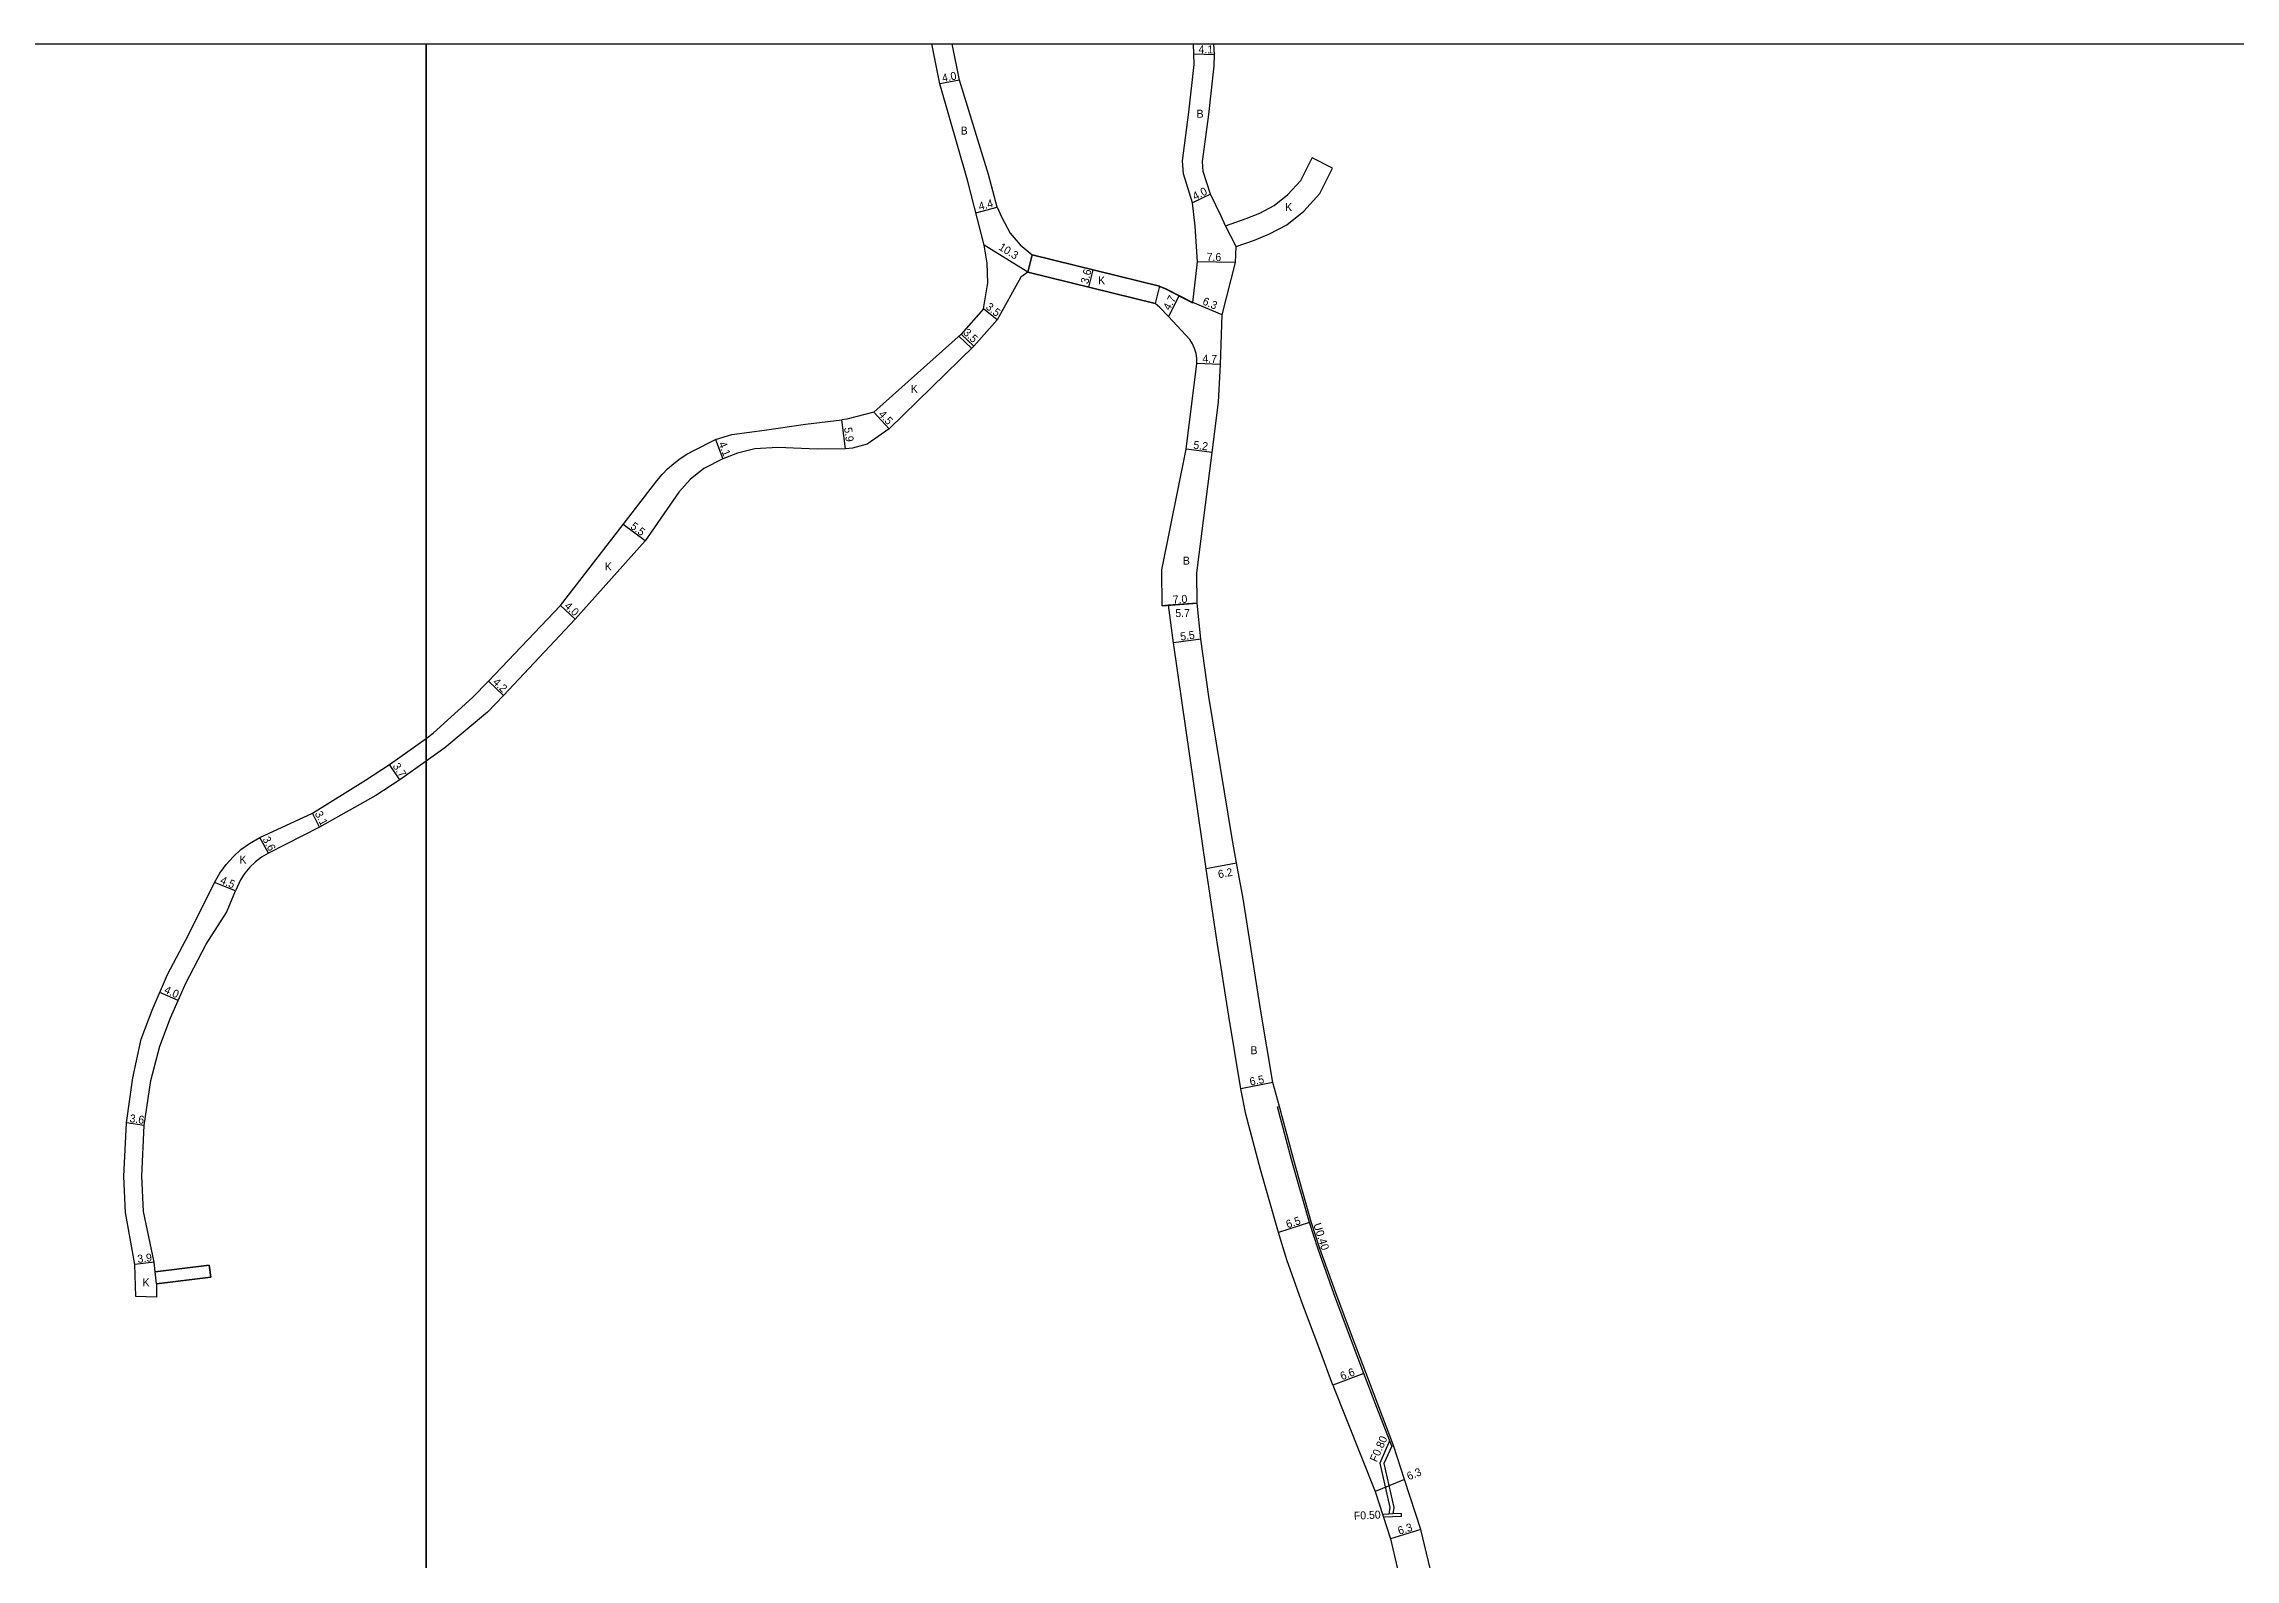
# Model space of a CAD drawing. Header units: metres. Extents: x -7200 to -4000, y -101400 to -99000.
# Drawn here: x -4876.4 to -4438.2, y -99303.1 to -99000 of the extents above; entities that cross this region are included whole.
import ezdxf

# ---------------------------------------------------------------- set-up
doc = ezdxf.new("R2010")
doc.units = ezdxf.units.M
doc.header["$LTSCALE"] = 2.5
for name, color, linetype in [('側溝・桝', 7, 'Continuous'), ('図郭', 7, 'Continuous'), ('幅員', 7, 'Continuous'), ('歩道・分離帯・安全施設', 7, 'Continuous'), ('舗装', 7, 'Continuous'), ('道路', 7, 'Continuous')]:
    doc.layers.add(name, color=color, linetype=linetype)
doc.styles.get("Standard").update_dxf_attribs({"font": ''})
doc.styles.get('Standard').set_extended_font_data('@MS PGothic')

msp = doc.modelspace()

# ---------------------------------------------------------------- linework, layer by layer
at = {"layer": '側溝・桝'}
for points in [[(-4606.53, -99280.35), (-4609.49, -99272.62), (-4612.1, -99265.78), (-4614.74, -99258.76), (-4618.08, -99249.81), (-4621.24, -99240.96), (-4622.97, -99235.64), (-4626.49, -99223.29), (-4629.35, -99212.53)], [(-4607.31, -99279.44), (-4609.29, -99283.87), (-4607.25, -99292.76), (-4607.5, -99294.08)], [(-4606.9, -99280.5), (-4608.45, -99283.96), (-4606.44, -99292.75), (-4606.68, -99294.04)], [(-4608.53, -99294.63), (-4604.92, -99294.46), (-4604.95, -99293.96), (-4606.68, -99294.04), (-4607.5, -99294.08), (-4608.69, -99294.14)]]:
    msp.add_lwpolyline(points, dxfattribs=at)
at = {"layer": '図郭'}
for points in [[(-4800, -99000), (-4800, -99600), (-5600, -99600), (-5600, -99000)], [(-4000, -99000), (-4000, -99600), (-4800, -99600), (-4800, -99000)]]:
    msp.add_lwpolyline(points, close=True, dxfattribs=at)
at = {"layer": '幅員'}
for points in [[(-4642.36, -99002.18), (-4646.46, -99002.1)], [(-4693.36, -99007.27), (-4697.29, -99008.03)], [(-4690.07, -99033.78), (-4685.81, -99032.68)], [(-4643.15, -99030.06), (-4646.74, -99031.83)], [(-4679.65, -99045.68), (-4688.4, -99040.25)], [(-4667.48, -99048.69), (-4666.61, -99045.19)], [(-4638.13, -99043.76), (-4645.73, -99043.62)], [(-4649.39, -99050.34), (-4651.56, -99054.51)], [(-4685.77, -99055.21), (-4688.51, -99053.03)], [(-4640.83, -99054.22), (-4646.64, -99051.77)], [(-4690.45, -99060.45), (-4693.01, -99058.07)], [(-4641.16, -99064.14), (-4645.86, -99063.92)], [(-4716.1, -99081.03), (-4716.89, -99075.18)], [(-4707.39, -99076.99), (-4710.47, -99073.7)], [(-4742.13, -99079.17), (-4740.64, -99082.99)], [(-4642.82, -99081.71), (-4647.97, -99081.04)], [(-4756.2, -99099.42), (-4760.6, -99096.12)], [(-4773.14, -99112.35), (-4770.19, -99115.05)], [(-4652.81, -99112.39), (-4645.83, -99111.9)], [(-4645.83, -99111.9), (-4651.52, -99112.3)], [(-4645.06, -99119.06), (-4650.5, -99119.83)], [(-4784.52, -99130.37), (-4787.54, -99127.45)], [(-4805.26, -99147.22), (-4807.29, -99144.12)], [(-4821.28, -99156.65), (-4822.69, -99153.89)], [(-4831.54, -99161.9), (-4833.22, -99158.72)], [(-4637.91, -99163.88), (-4644.01, -99165)], [(-4838.12, -99169.44), (-4842.29, -99167.74)], [(-4849.58, -99191.33), (-4853.24, -99189.73)], [(-4630.66, -99207.77), (-4637.05, -99208.99)], [(-4856.35, -99216.33), (-4859.92, -99215.82)], [(-4623.35, -99235.76), (-4629.53, -99237.77)], [(-4854.39, -99243.69), (-4858.27, -99244.17)], [(-4612.47, -99265.92), (-4618.65, -99268.25)], [(-4604.35, -99287.18), (-4610.19, -99289.54)], [(-4601.09, -99297.15), (-4607.11, -99299.01)]]:
    msp.add_lwpolyline(points, dxfattribs=at)
at = {"layer": '歩道・分離帯・安全施設'}
msp.add_lwpolyline([(-4646.69, -99051.86), (-4652.17, -99049), (-4653.38, -99048.57)], dxfattribs=at)
at = {"layer": '舗装'}
for points in [[(-4637.98, -99040.52), (-4640.16, -99036.4)], [(-4678.78, -99042.18), (-4679.65, -99045.68)], [(-4653.35, -99048.48), (-4654.21, -99051.97)], [(-4690.9, -99060.89), (-4693.48, -99058.49)]]:
    msp.add_lwpolyline(points, dxfattribs=at)
at = {"layer": '道路'}
for points in [[(-4688.51, -99053.03), (-4687.63, -99047.81), (-4687.79, -99043.88), (-4688.4, -99040.25), (-4691.74, -99027.3), (-4697.29, -99008.03), (-4698.85, -99000)], [(-4693.36, -99007.27), (-4694.78, -99000)], [(-4646.64, -99051.77), (-4645.73, -99043.62), (-4646.17, -99036.48), (-4646.74, -99031.83), (-4648.56, -99026.01), (-4648.74, -99023.38), (-4647.45, -99013.67), (-4646.4, -99004.14), (-4646.46, -99002.1), (-4646.52, -99000)], [(-4640.16, -99036.4), (-4640.98, -99034.47), (-4643.15, -99030.06), (-4644.58, -99025.51), (-4644.72, -99023.51), (-4643.48, -99014.16), (-4642.4, -99004.4), (-4642.36, -99002.18), (-4642.47, -99000)], [(-4685.81, -99032.68), (-4687.5, -99026.14), (-4693.36, -99007.27)], [(-4640.16, -99036.4), (-4635.99, -99034.97), (-4633.27, -99033.84), (-4630.4, -99032.31), (-4627.65, -99030.12), (-4625.08, -99027.32), (-4622.81, -99022.83)], [(-4618.71, -99024.9), (-4622.81, -99022.83)], [(-4637.98, -99040.52), (-4634.36, -99039.27), (-4631.31, -99038), (-4627.87, -99036.18), (-4624.5, -99033.5), (-4621.27, -99029.96), (-4618.71, -99024.9)], [(-4685.81, -99032.68), (-4684.86, -99034.74), (-4683.21, -99037.84), (-4681.2, -99040.23), (-4678.78, -99042.18), (-4653.35, -99048.48)], [(-4653.35, -99048.48), (-4678.78, -99042.18)], [(-4596.17, -99317.74), (-4601.09, -99297.15), (-4604.35, -99287.18), (-4606.53, -99280.35), (-4606.9, -99280.5), (-4609.86, -99272.76), (-4612.47, -99265.92), (-4615.11, -99258.9), (-4618.45, -99249.95), (-4621.61, -99241.09), (-4623.35, -99235.76), (-4626.87, -99223.4), (-4629.73, -99212.63), (-4629.35, -99212.53), (-4630.66, -99207.77), (-4633.05, -99193.51), (-4636.62, -99170.91), (-4637.92, -99163.84), (-4638.82, -99158.95), (-4643.44, -99130.52), (-4645.06, -99119.06), (-4645.83, -99111.9), (-4645.86, -99105.82), (-4642.82, -99081.71), (-4641.51, -99071.69), (-4641.16, -99064.14), (-4640.83, -99054.22), (-4638.13, -99043.76), (-4637.98, -99040.52)], [(-4679.65, -99045.68), (-4681.09, -99046.66), (-4685.77, -99055.21), (-4690.45, -99060.45), (-4707.39, -99076.99), (-4711.82, -99080.09), (-4714.72, -99080.84), (-4716.1, -99081.03), (-4721.82, -99081.04), (-4729.63, -99080.74), (-4734.27, -99081.03), (-4737.74, -99081.87), (-4740.64, -99082.99), (-4744.47, -99084.91), (-4747.16, -99087.17), (-4749.48, -99089.68), (-4751.23, -99092.25), (-4756.2, -99099.42), (-4770.19, -99115.05), (-4784.52, -99130.37), (-4787.71, -99133.66), (-4796.27, -99140.79), (-4800, -99143.46)], [(-4679.65, -99045.68), (-4654.21, -99051.97)], [(-4651.56, -99054.51), (-4653.25, -99052.72), (-4654.21, -99051.97), (-4679.65, -99045.68)], [(-4653.35, -99048.48), (-4652.14, -99048.91), (-4646.64, -99051.77)], [(-4688.51, -99053.03), (-4693.01, -99058.07), (-4710.47, -99073.7), (-4715.86, -99075.04), (-4716.89, -99075.18)], [(-4645.86, -99063.92), (-4645.88, -99062.91), (-4646.03, -99061.92), (-4646.32, -99060.95), (-4646.73, -99060.03), (-4647.27, -99059.17), (-4651.56, -99054.51)], [(-4647.97, -99081.04), (-4645.86, -99063.92)], [(-4773.14, -99112.35), (-4760.6, -99096.12), (-4753.84, -99087.38), (-4752.81, -99086.14), (-4751.69, -99084.99), (-4750.48, -99083.92), (-4749.2, -99082.95), (-4747.85, -99082.08), (-4746.44, -99081.31), (-4742.13, -99079.17), (-4738.85, -99078.14), (-4732.35, -99077.27), (-4724.11, -99076.1), (-4716.89, -99075.18)], [(-4650.5, -99119.83), (-4651.52, -99112.3), (-4652.81, -99112.39), (-4652.84, -99105.23), (-4647.97, -99081.04)], [(-4790.73, -99130.75), (-4787.54, -99127.45), (-4773.14, -99112.35)], [(-4644.01, -99165), (-4648.88, -99131.32), (-4650.5, -99119.83)], [(-4800, -99138.91), (-4798.55, -99137.88), (-4790.73, -99130.75)], [(-4812.1, -99147.27), (-4807.29, -99144.12), (-4800, -99138.91)], [(-4800, -99143.46), (-4805.26, -99147.22), (-4810.08, -99150.36), (-4821.28, -99156.65), (-4831.54, -99161.9), (-4832.88, -99162.69), (-4834.12, -99163.62), (-4835.25, -99164.7), (-4836.24, -99165.9), (-4837.08, -99167.2), (-4838.12, -99169.44)], [(-4833.22, -99158.72), (-4822.69, -99153.89), (-4812.1, -99147.27)], [(-4858.03, -99250.52), (-4858.27, -99244.17), (-4860.1, -99233.74), (-4860.44, -99226.52), (-4859.92, -99215.82), (-4858.63, -99206.83), (-4856.97, -99199.06), (-4854.79, -99193.27), (-4851.68, -99186.16), (-4847.54, -99178.21), (-4842.29, -99167.74), (-4841.24, -99165.9), (-4840, -99164.17), (-4838.59, -99162.59), (-4837.02, -99161.17), (-4835.31, -99159.91), (-4833.22, -99158.72)], [(-4641.82, -99179.67), (-4644.01, -99165)], [(-4843.36, -99244.28), (-4854.16, -99245.6), (-4854.39, -99243.69), (-4856.5, -99233.57), (-4856.84, -99226.46), (-4856.35, -99216.33), (-4855.06, -99207.34), (-4853.23, -99200.47), (-4851.09, -99194.78), (-4848.07, -99187.88), (-4843.99, -99180.06), (-4839.94, -99173.75), (-4838.12, -99169.44)], [(-4629.53, -99237.77), (-4633.14, -99225.12), (-4636.07, -99214.08), (-4637.05, -99208.99), (-4639.47, -99194.51), (-4641.82, -99179.67)], [(-4618.65, -99268.25), (-4621.29, -99261.21), (-4624.65, -99252.21), (-4627.86, -99243.22), (-4629.53, -99237.77)], [(-4843.36, -99244.28), (-4854.16, -99245.6)], [(-4843.06, -99246.66), (-4853.88, -99247.98), (-4853.88, -99250.65)], [(-4853.88, -99247.98), (-4843.06, -99246.66)], [(-4843.06, -99246.66), (-4843.36, -99244.28)], [(-4853.88, -99250.65), (-4858.03, -99250.52)], [(-4618.65, -99268.25), (-4610.19, -99289.54), (-4607.11, -99299.01), (-4602.44, -99319.02), (-4599.26, -99334.61), (-4597.49, -99347.97), (-4597.06, -99355.49), (-4597.1, -99359.82), (-4596.03, -99375.01), (-4594.12, -99391.98), (-4592.79, -99406.4), (-4591.99, -99416.42), (-4591.73, -99419.87), (-4590.7, -99433.08), (-4586.61, -99462.46), (-4582.69, -99490.54), (-4581.29, -99501.7), (-4578.85, -99522.9), (-4574.55, -99556.41)]]:
    msp.add_lwpolyline(points, dxfattribs=at)
for points in [[(-4654.21, -99051.97), (-4679.65, -99045.68), (-4678.78, -99042.18), (-4653.35, -99048.48)], [(-4854.16, -99245.6), (-4843.36, -99244.28), (-4843.06, -99246.66), (-4853.88, -99247.98)]]:
    msp.add_lwpolyline(points, close=True, dxfattribs=at)

# ---------------------------------------------------------------- texts
at = {"layer": '側溝・桝'}
for s, rotation, p in [('U0.40', 288.0428, (-4622.6, -99236.14)), ('F0.80', 65.9733, (-4609.89, -99283.78)), ('F0.50', 2.7766, (-4614.42, -99295.21))]:
    msp.add_text(s, height=1.6, rotation=rotation, dxfattribs=at).set_placement(p)
at = {"layer": '幅員'}
for s, rotation, p in [('4.1', 358.9035, (-4645.54, -99001.87)), ('4.0', 11.0296, (-4696.67, -99007.66)), ('4.0', 26.2468, (-4646.24, -99031.31)), ('4.4', 14.4639, (-4689.29, -99033.32)), ('10.3', 328.2301, (-4685.65, -99041.06)), ('7.6', 358.8945, (-4643.9, -99043.4)), ('3.6', 76.0889, (-4667.6, -99048.12)), ('4.7', 62.4253, (-4651.29, -99053.45)), ('6.3', 337.162, (-4644.87, -99052.06)), ('3.5', 321.5595, (-4688.21, -99052.87)), ('3.5', 317.2155, (-4692.72, -99057.95)), ('4.7', 357.3384, (-4644.78, -99063.72)), ('5.9', 277.7187, (-4716.42, -99076.8)), ('4.5', 313.0837, (-4709.64, -99074.22)), ('4.1', 291.2809, (-4741.56, -99079.93)), ('5.2', 352.5915, (-4646.63, -99080.96)), ('5.5', 323.1537, (-4759.28, -99096.8)), ('4.0', 317.5903, (-4772.47, -99112.63)), ('7.0', 4.0482, (-4650.62, -99111.98)), ('5.7', 0.2455, (-4650.16, -99114.65)), ('5.5', 8.012, (-4649.08, -99119.37)), ('4.2', 315.9939, (-4786.79, -99127.82)), ('3.7', 303.1703, (-4806.76, -99144.47)), ('3.1', 297.0147, (-4822.3, -99153.96)), ('3.6', 297.8378, (-4832.76, -99159.06)), ('6.2', 10.4354, (-4641.48, -99166.91)), ('4.5', 337.801, (-4841.31, -99167.87)), ('4.0', 336.3698, (-4852.52, -99189.77)), ('6.5', 10.8195, (-4635.15, -99208.38)), ('3.6', 351.8415, (-4859.37, -99215.64)), ('6.5', 18.0428, (-4627.73, -99236.92)), ('3.9', 6.9572, (-4857.63, -99243.84)), ('6.6', 20.5993, (-4616.84, -99267.3)), ('6.3', 22.0202, (-4603.48, -99287.32)), ('6.3', 17.1655, (-4605.39, -99298.22))]:
    msp.add_text(s, height=1.6, rotation=rotation, dxfattribs=at).set_placement(p)
at = {"layer": '舗装'}
for s, p in [('B', (-4645.91, -99014.78)), ('B', (-4693.09, -99018.15)), ('K', (-4628.2, -99033.45)), ('K', (-4665.6, -99048.1)), ('K', (-4703.07, -99069.81)), ('B', (-4648.66, -99104.17)), ('K', (-4764.26, -99105.33)), ('K', (-4837.32, -99163.96)), ('B', (-4635.14, -99202.09)), ('K', (-4856.7, -99248.52))]:
    msp.add_text(s, height=1.6, dxfattribs=at).set_placement(p)

doc.saveas('drawing.dxf')
